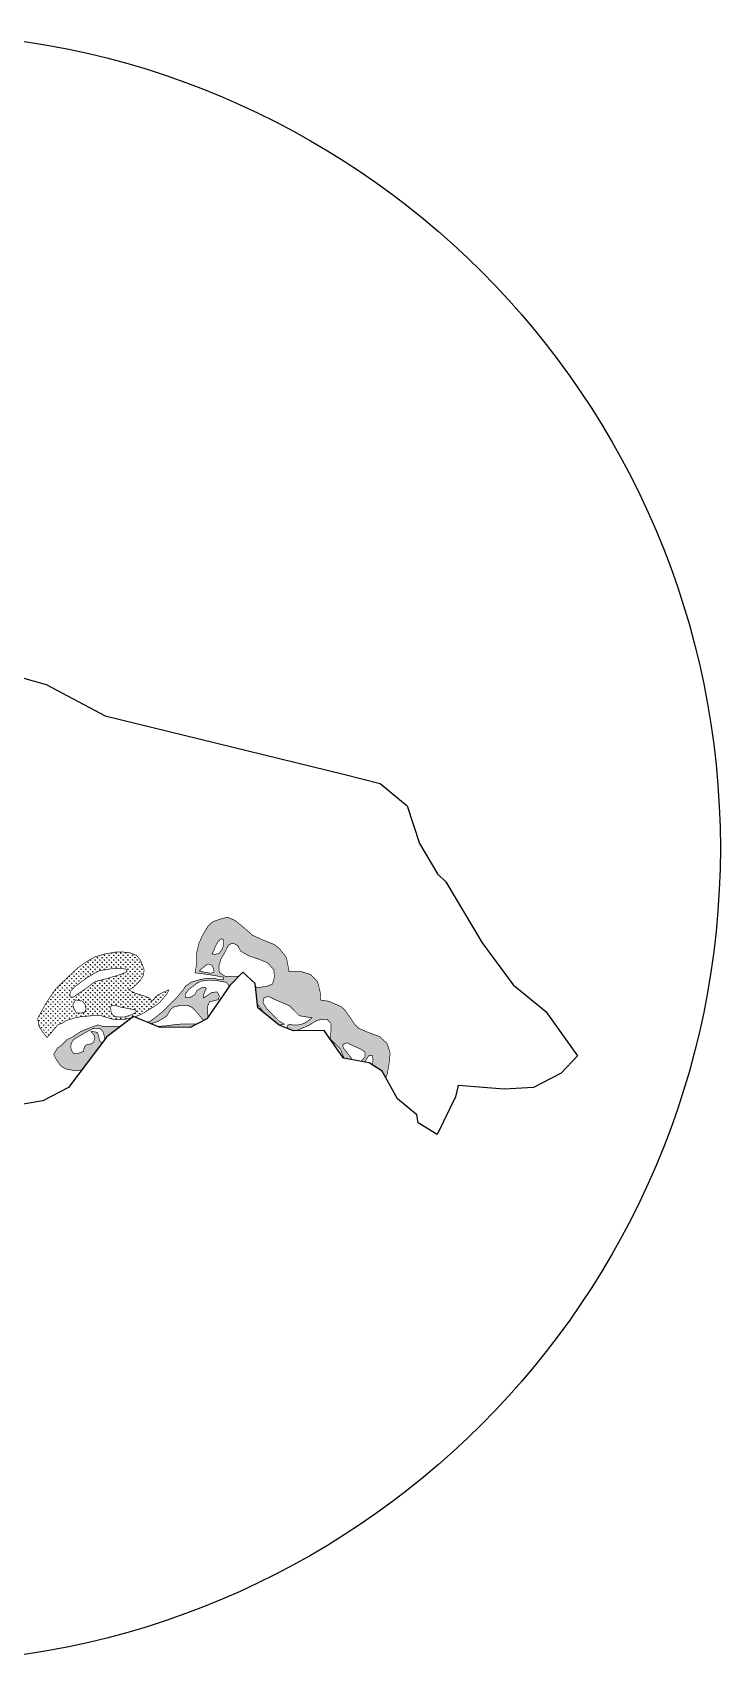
# Model space of a CAD drawing. Header units: metres. Extents: x 330680 to 359033, y 1766531 to 1931097.
# Drawn here: x 340396 to 342474, y 1766531 to 1771463 of the extents above; entities that cross this region are included whole.
import ezdxf

# ---------------------------------------------------------------- set-up
doc = ezdxf.new("R2010")
doc.units = ezdxf.units.M
doc.layers.add('MANGROOVES BUFFER ZONE', color=120, linetype='Continuous')
pattern_1 = [(90, (0, 0), (-7.07106781, 7.07106781), [1.875, -12.26713563]), (45, (0, 0), (-7.07106781, 7.07106781), [1.875, -8.125]), (135, (0, 0), (-7.07106781, -7.07106781), [1.875, -8.125])]

msp = doc.modelspace()

# ---------------------------------------------------------------- hatches: boundary and pattern name
at = {"layer": 'MANGROOVES BUFFER ZONE'}
h = msp.add_hatch(dxfattribs=at)
h.set_pattern_fill('GRASS', color=256, scale=10)
h.set_pattern_definition(pattern_1)
h.paths.add_polyline_path([(340913.3, 1768621.6), (340899.5, 1768625.4), (340914.9, 1768639.1), (340926.2, 1768646.2), (340937.8, 1768642.4), (340942.8, 1768632), (340943.7, 1768622), (340934.5, 1768618.3)], flags=16)
h.paths.add_polyline_path([(340938.2, 1768676.5), (340942.4, 1768685.3), (340948.6, 1768700.2), (340956.6, 1768714.8), (340965.7, 1768722.7), (340973.6, 1768719.4), (340973.6, 1768705.7), (340968.6, 1768690.7), (340959.5, 1768678.2), (340947, 1768675.7)], flags=16)
h.paths.add_polyline_path([(340613.2, 1768426.1), (340612.9, 1768412), (340606.5, 1768409.2), (340600.4, 1768410.5), (340597.3, 1768417.4), (340595.2, 1768430), (340590.1, 1768439.5), (340575.5, 1768442.5), (340572.4, 1768441.5), (340581.6, 1768431.2), (340583.7, 1768421), (340580.1, 1768410.2), (340572.9, 1768404.6), (340558.8, 1768402), (340552.6, 1768395.8), (340548.8, 1768381.7), (340530.8, 1768374.8), (340519, 1768375.8), (340512.8, 1768385.8), (340510.8, 1768396.6), (340513.3, 1768408.9), (340521, 1768418.7), (340559.8, 1768441.5), (340580.1, 1768451.8), (340595, 1768452), (340601.9, 1768449.2), (340608.1, 1768442.3)], flags=16)
h.paths.add_polyline_path([(340620.5, 1768426.4), (340661.3, 1768457.8), (340642.4, 1768457.9), (340634.2, 1768457.9), (340605.8, 1768458), (340593.6, 1768462.1), (340581.4, 1768458), (340540.8, 1768441.9), (340516.4, 1768425.7), (340500.1, 1768417.6), (340479.7, 1768397.4), (340471.6, 1768393.4), (340459.4, 1768373.1), (340467.3, 1768357.2), (340481.1, 1768337.7), (340498.5, 1768327.7), (340520.2, 1768324.4), (340543.5, 1768325.2), (340607.8, 1768409.7), (340612.9, 1768412), (340613, 1768416.6)])
h.paths.add_polyline_path([(341141, 1768460.8), (341183.9, 1768444.5), (341277.4, 1768445.6), (341334.9, 1768361.9), (341413.1, 1768347.7), (341452.7, 1768322.4), (341463.1, 1768303.4), (341468, 1768313.9), (341474.7, 1768354.7), (341476, 1768379.1), (341466.6, 1768406.8), (341444, 1768426.8), (341409.9, 1768439.4), (341381.5, 1768451.7), (341369.1, 1768464.2), (341356.3, 1768483.3), (341342.4, 1768503.3), (341328.9, 1768516.8), (341292.4, 1768533.2), (341266, 1768537.3), (341265.6, 1768557.3), (341260, 1768582), (341256, 1768594.2), (341235, 1768614.9), (341209.4, 1768622.8), (341191.1, 1768622.8), (341170.8, 1768622.9), (341168.2, 1768638), (341162.8, 1768665.6), (341142.6, 1768692), (341126.4, 1768705), (341087.8, 1768720.6), (341060.9, 1768733), (341033.1, 1768757.3), (341007.2, 1768778.2), (340984.4, 1768787.9), (340962.1, 1768781.9), (340939.3, 1768773.6), (340925.8, 1768760.3), (340908.5, 1768731.7), (340897.8, 1768707.2), (340891.8, 1768680.4), (340891.7, 1768646.6), (340886.5, 1768619.6), (340919, 1768615.5), (340947.4, 1768611.3), (340967.7, 1768607.2), (340971.7, 1768607.2), (340971.7, 1768599.1), (340967.7, 1768599.1), (340959.5, 1768599.1), (340943.3, 1768603.2), (340923, 1768603.3), (340902.7, 1768599.3), (340874.2, 1768591.2), (340857.9, 1768579.1), (340849.8, 1768566.9), (340829.4, 1768542.6), (340805, 1768518.3), (340788.7, 1768502.1), (340768.3, 1768485.9), (340752.1, 1768473.8), (340742.8, 1768470.1), (340753.9, 1768465.5), (340750.7, 1768464.4), (340738.7, 1768458.6), (340746.2, 1768456.2), (340760.3, 1768456.6), (340773.4, 1768457.5), (340778.1, 1768455.5), (340871.8, 1768454.4), (340922.3, 1768480.9), (340992.2, 1768581), (341030.6, 1768621.3), (341068.5, 1768587.1), (341076.2, 1768514)])
h.paths.add_polyline_path([(340889.9, 1768463.9), (340911.8, 1768475.4), (340908.3, 1768480), (340890.6, 1768501.5), (340878.2, 1768514.7), (340864.6, 1768521.3), (340843.1, 1768521.3), (340822.5, 1768516.3), (340813.4, 1768509.7), (340800.6, 1768488.3), (340775, 1768473), (340750.7, 1768464.4), (340738.7, 1768458.6), (340746.2, 1768456.2), (340760.3, 1768456.6), (340802.3, 1768459.5), (340833.3, 1768464), (340855.6, 1768464.8), (340888.6, 1768464.4)])
h.paths.add_polyline_path([(341076.2, 1768514), (341096.3, 1768497.5), (341075.1, 1768524.9)])
h.paths.add_polyline_path([(340926.4, 1768486.8), (340989.8, 1768577.6), (340987.9, 1768582.7), (340981.3, 1768591), (340955.7, 1768595.5), (340928.5, 1768597.6), (340904.6, 1768594.3), (340891.8, 1768587.7), (340867.9, 1768569.1), (340857.6, 1768555.9), (340858, 1768544.8), (340869.5, 1768544), (340886, 1768553.4), (340892.2, 1768565.8), (340906.2, 1768574.5), (340917, 1768575.7), (340920.7, 1768573.2), (340916.1, 1768562.9), (340911.2, 1768550.5), (340911.6, 1768543.5), (340919.9, 1768548.5), (340938.4, 1768560.9), (340954.1, 1768561.3), (340960.3, 1768548.5), (340956.6, 1768538.2), (340945, 1768535.3), (340930.2, 1768531.6), (340925.2, 1768520), (340924.8, 1768496.1)])
h.paths.add_polyline_path([(341141, 1768460.8), (341165.5, 1768451.5), (341165.9, 1768459.5), (341171.7, 1768463.6), (341184, 1768461.6), (341202.6, 1768462.4), (341216.2, 1768466.5), (341231.5, 1768476.8), (341240.2, 1768483.4), (341224.9, 1768485.9), (341201.4, 1768490), (341187.8, 1768503.6), (341172.5, 1768519.7), (341151.4, 1768528.8), (341128.3, 1768538.7), (341109, 1768548.1), (341095.3, 1768544.4), (341092, 1768529.2), (341104.8, 1768509.4), (341139.9, 1768473.9), (341156.8, 1768464.4), (341141.1, 1768461.6), (341133.3, 1768467.1)])
h.paths.add_polyline_path([(341018.5, 1768608.6), (341030.6, 1768621.3), (341068.5, 1768587.1), (341069.5, 1768577.2), (341076, 1768575), (341101.4, 1768578.3), (341120.6, 1768585.4), (341126, 1768603.3), (341125.6, 1768627.8), (341106.8, 1768649.1), (341079, 1768661.1), (341050.6, 1768670.3), (341024.4, 1768685.3), (341015.3, 1768702.3), (341004.4, 1768708.1), (340996.1, 1768708.1), (340987.8, 1768703.2), (340975.3, 1768679), (340964.5, 1768660.3), (340958.6, 1768640.3), (340959.9, 1768621.2), (340977.8, 1768609.1), (341000.3, 1768608.3)])
h.paths.add_polyline_path([(341334.9, 1768361.9), (341337.2, 1768361.5), (341334.7, 1768367), (341325.9, 1768389.4), (341312.7, 1768402.6), (341295.6, 1768419.6), (341297.3, 1768442), (341298.1, 1768465.7), (341286.1, 1768478.5), (341273.6, 1768479.4), (341255, 1768475.6), (341230.5, 1768460.7), (341203.5, 1768449.1), (341194.6, 1768444.7), (341277.4, 1768445.6)])
h.paths.add_polyline_path([(341363.1, 1768356.8), (341388.5, 1768352.2), (341390.7, 1768354.1), (341400.2, 1768365.3), (341400.7, 1768379.4), (341388.2, 1768388.5), (341360.4, 1768400.6), (341346.7, 1768408), (341333.4, 1768403.5), (341334.7, 1768392.7), (341348.4, 1768375.3)])
h.paths.add_polyline_path([(341413.1, 1768347.7), (341421.5, 1768342.4), (341425.1, 1768356.1), (341422.2, 1768370.2), (341411.5, 1768368.6), (341404, 1768357.8), (341401, 1768349.9)])
h = msp.add_hatch(dxfattribs=at)
h.set_pattern_fill('GRASS', color=256, scale=10)
h.set_pattern_definition(pattern_1)
h.paths.add_polyline_path([(340731.4, 1768550.3), (340705.2, 1768558.1), (340685.7, 1768568.7), (340699, 1768575), (340720.4, 1768595.8), (340730.7, 1768612.5), (340732.8, 1768629.5), (340721.8, 1768657.9), (340709.2, 1768672.9), (340690.4, 1768679.7), (340669.4, 1768682.6), (340648.2, 1768682.7), (340613, 1768676.4), (340584.9, 1768668), (340559.1, 1768653.7), (340530.9, 1768633.3), (340497.8, 1768602.4), (340465.9, 1768571.7), (340435.4, 1768526.5), (340410.9, 1768480.9), (340415.8, 1768455.9), (340427, 1768439.6), (340439.2, 1768423.9), (340455.5, 1768442.1), (340471.8, 1768462.4), (340484, 1768466.4), (340496.2, 1768474.5), (340520.6, 1768482.6), (340540.9, 1768486.6), (340581.5, 1768490.5), (340601.8, 1768490.5), (340614, 1768486.4), (340642.4, 1768478.2), (340658.7, 1768478.1), (340670.8, 1768478.1), (340703.4, 1768486.1), (340715.5, 1768490.1), (340731.8, 1768498.2), (340744, 1768506.3), (340764.4, 1768518.4), (340780.6, 1768530.6), (340801, 1768554.9), (340807.5, 1768567.8), (340788.2, 1768559.9), (340770, 1768549.1), (340755.9, 1768533.6), (340749, 1768543.2)])
h.paths.add_polyline_path([(340633.3, 1768519.8), (340648.4, 1768520.2), (340662.8, 1768515.7), (340687.3, 1768511.2), (340705.4, 1768507.6), (340709.5, 1768502.6), (340702.1, 1768496.5), (340686.5, 1768490), (340673, 1768485.9), (340658.7, 1768485.9), (340643.5, 1768487.5), (340633.7, 1768496.9), (340631.2, 1768514.5)], flags=16)
h.paths.add_polyline_path([(340584.9, 1768593.1), (340552.2, 1768569), (340518.2, 1768546), (340508.4, 1768546), (340508.4, 1768555.9), (340511.2, 1768564.5), (340523.1, 1768577.6), (340560.8, 1768605.4), (340596.4, 1768625.8), (340645.5, 1768633.6), (340677.5, 1768631.2), (340681.6, 1768623.4), (340665.2, 1768616), (340622.2, 1768602.5)], flags=16)
h.paths.add_polyline_path([(340555.4, 1768521.9), (340557.1, 1768508.8), (340552.6, 1768499.8), (340542.7, 1768498.1), (340528.4, 1768497.7), (340519.8, 1768512.1), (340517.4, 1768523.9), (340525.5, 1768537.8), (340546.4, 1768533.7)], flags=16)

# ---------------------------------------------------------------- linework, layer by layer
at = {"color": 3}
msp.add_lwpolyline([(340121.5, 1769579.9), (340436.6, 1769492), (340615.4, 1769396.7), (341335.2, 1769220.7), (341445.9, 1769192.4), (341528.2, 1769124.3), (341565, 1769010.4), (341619.1, 1768919.4), (341645, 1768894.8), (341754, 1768710.2), (341848.1, 1768583), (341946.9, 1768502.4), (342042.3, 1768368.8), (341993.2, 1768315.8), (341910, 1768272.3), (341820.8, 1768267.2), (341682.4, 1768278.6), (341674.2, 1768244.2), (341618.6, 1768130.7), (341560.6, 1768166), (341557.5, 1768190.2), (341498.5, 1768238.6), (341452.7, 1768322.4), (341413.1, 1768347.7), (341334.9, 1768361.9), (341277.4, 1768445.6), (341183.9, 1768444.5), (341141, 1768460.8), (341076.2, 1768514), (341068.5, 1768587.1), (341030.6, 1768621.3), (340992.2, 1768581), (340922.3, 1768480.9), (340871.8, 1768454.4), (340778.1, 1768455.5), (340700.2, 1768487.7), (340620.5, 1768426.4), (340503.7, 1768272.9), (340426.9, 1768232.7), (340314.4, 1768212.8)], dxfattribs=at)
at = {"layer": 'MANGROOVES BUFFER ZONE', "const_width": 2}
for points in [[(341463.1, 1768303.4), (341468, 1768313.9), (341474.7, 1768354.7), (341476, 1768379.1), (341466.6, 1768406.8), (341444, 1768426.8), (341409.9, 1768439.4), (341381.5, 1768451.7), (341369.1, 1768464.2), (341356.3, 1768483.3), (341342.4, 1768503.3), (341328.9, 1768516.8), (341292.4, 1768533.2), (341266, 1768537.3), (341265.6, 1768557.3), (341260, 1768582), (341256, 1768594.2), (341235, 1768614.9), (341209.4, 1768622.8), (341191.1, 1768622.8), (341170.8, 1768622.9), (341168.2, 1768638), (341162.8, 1768665.6), (341142.6, 1768692), (341126.4, 1768705), (341087.8, 1768720.6), (341060.9, 1768733), (341033.1, 1768757.3), (341007.2, 1768778.2), (340984.4, 1768787.9), (340962.1, 1768781.9), (340939.3, 1768773.6), (340925.8, 1768760.3), (340908.5, 1768731.7), (340897.8, 1768707.2), (340891.8, 1768680.4), (340891.7, 1768646.6), (340886.5, 1768619.6), (340919, 1768615.5), (340947.4, 1768611.3), (340967.7, 1768607.2), (340971.7, 1768607.2), (340971.7, 1768599.1), (340967.7, 1768599.1), (340959.5, 1768599.1), (340943.3, 1768603.2), (340923, 1768603.3), (340902.7, 1768599.3), (340874.2, 1768591.2), (340857.9, 1768579.1), (340849.8, 1768566.9), (340829.4, 1768542.6), (340805, 1768518.3), (340788.7, 1768502.1), (340768.3, 1768485.9), (340752.1, 1768473.8), (340742.8, 1768470.1)], [(341018.5, 1768608.6), (341000.3, 1768608.3), (340977.8, 1768609.1), (340959.9, 1768621.2), (340958.6, 1768640.3), (340964.5, 1768660.3), (340975.3, 1768679), (340987.8, 1768703.2), (340996.1, 1768708.1), (341004.4, 1768708.1), (341015.3, 1768702.3), (341024.4, 1768685.3), (341050.6, 1768670.3), (341079, 1768661.1), (341106.8, 1768649.1), (341125.6, 1768627.8), (341126, 1768603.3), (341120.6, 1768585.4), (341101.4, 1768578.3), (341076, 1768575), (341069.5, 1768577.2)], [(340703.8, 1768486.3), (340715.5, 1768490.1), (340731.8, 1768498.2), (340744, 1768506.3), (340764.4, 1768518.4), (340780.6, 1768530.6), (340801, 1768554.9), (340807.5, 1768567.8), (340788.2, 1768559.9), (340770, 1768549.1), (340755.9, 1768533.6), (340749, 1768543.2), (340731.4, 1768550.3), (340705.2, 1768558.1), (340685.7, 1768568.7), (340699, 1768575), (340720.4, 1768595.8), (340730.7, 1768612.5), (340732.8, 1768629.5), (340721.8, 1768657.9), (340709.2, 1768672.9), (340690.4, 1768679.7), (340669.4, 1768682.6), (340648.2, 1768682.7), (340613, 1768676.4), (340584.9, 1768668), (340559.1, 1768653.7), (340530.9, 1768633.3), (340497.8, 1768602.4), (340465.9, 1768571.7), (340435.4, 1768526.5), (340410.9, 1768480.9), (340415.8, 1768455.9), (340427, 1768439.6), (340439.2, 1768423.9), (340455.5, 1768442.1), (340471.8, 1768462.4), (340484, 1768466.4), (340496.2, 1768474.5), (340520.6, 1768482.6), (340540.9, 1768486.6), (340581.5, 1768490.5), (340601.8, 1768490.5), (340614, 1768486.4), (340642.4, 1768478.2), (340658.7, 1768478.1), (340670.8, 1768478.1), (340695.7, 1768484.2)], [(340926.4, 1768486.8), (340924.8, 1768496.1), (340925.2, 1768520), (340930.2, 1768531.6), (340945, 1768535.3), (340956.6, 1768538.2), (340960.3, 1768548.5), (340954.1, 1768561.3), (340938.4, 1768560.9), (340919.9, 1768548.5), (340911.6, 1768543.5), (340911.2, 1768550.5), (340916.1, 1768562.9), (340920.7, 1768573.2), (340917, 1768575.7), (340906.2, 1768574.5), (340892.2, 1768565.8), (340886, 1768553.4), (340869.5, 1768544), (340858, 1768544.8), (340857.6, 1768555.9), (340867.9, 1768569.1), (340891.8, 1768587.7), (340904.6, 1768594.3), (340928.5, 1768597.6), (340955.7, 1768595.5), (340981.3, 1768591), (340987.9, 1768582.7), (340989.8, 1768577.6)], [(341133.3, 1768467.1), (341141.1, 1768461.6), (341156.8, 1768464.4), (341139.9, 1768473.9), (341104.8, 1768509.4), (341092, 1768529.2), (341095.3, 1768544.4), (341109, 1768548.1), (341128.3, 1768538.7), (341151.4, 1768528.8), (341172.5, 1768519.7), (341187.8, 1768503.6), (341201.4, 1768490), (341224.9, 1768485.9), (341240.2, 1768483.4), (341231.5, 1768476.8), (341216.2, 1768466.5), (341202.6, 1768462.4), (341184, 1768461.6), (341171.7, 1768463.6), (341165.9, 1768459.5), (341165.5, 1768451.5)], [(340753.9, 1768465.5), (340775, 1768473), (340800.6, 1768488.3), (340813.4, 1768509.7), (340822.5, 1768516.3), (340843.1, 1768521.3), (340864.6, 1768521.3), (340878.2, 1768514.7), (340890.6, 1768501.5), (340908.3, 1768480), (340911.8, 1768475.4)], [(341075.1, 1768524.9), (341097, 1768496.6)], [(340661.3, 1768457.8), (340646.4, 1768457.8), (340642.4, 1768457.9), (340634.2, 1768457.9), (340605.8, 1768458), (340593.6, 1768462.1), (340581.4, 1768458), (340540.8, 1768441.9), (340516.4, 1768425.7), (340500.1, 1768417.6), (340479.7, 1768397.4), (340471.6, 1768393.4), (340459.4, 1768373.1), (340467.3, 1768357.2), (340481.1, 1768337.7), (340498.5, 1768327.7), (340520.2, 1768324.4), (340543.5, 1768325.2)], [(340607.8, 1768409.7), (340606.5, 1768409.2), (340600.4, 1768410.5), (340597.3, 1768417.4), (340595.2, 1768430), (340590.1, 1768439.5), (340575.5, 1768442.5), (340572.4, 1768441.5), (340581.6, 1768431.2), (340583.7, 1768421), (340580.1, 1768410.2), (340572.9, 1768404.6), (340558.8, 1768402), (340552.6, 1768395.8), (340548.8, 1768381.7), (340530.8, 1768374.8), (340519, 1768375.8), (340512.8, 1768385.8), (340510.8, 1768396.6), (340513.3, 1768408.9), (340521, 1768418.7), (340559.8, 1768441.5), (340580.1, 1768451.8), (340595, 1768452), (340601.9, 1768449.2), (340608.1, 1768442.3), (340613.2, 1768426.1), (340613, 1768416.6)], [(340889.9, 1768463.9), (340888.6, 1768464.4), (340855.6, 1768464.8), (340833.3, 1768464), (340802.3, 1768459.5), (340773.4, 1768457.5)], [(341194.6, 1768444.7), (341203.5, 1768449.1), (341230.5, 1768460.7), (341255, 1768475.6), (341273.6, 1768479.4), (341286.1, 1768478.5), (341298.1, 1768465.7), (341297.3, 1768442), (341295.6, 1768419.6), (341312.7, 1768402.6), (341325.9, 1768389.4), (341334.7, 1768367), (341337.2, 1768361.5)], [(341363.1, 1768356.8), (341348.4, 1768375.3), (341334.7, 1768392.7), (341333.4, 1768403.5), (341346.7, 1768408), (341360.4, 1768400.6), (341388.2, 1768388.5), (341400.7, 1768379.4), (341400.2, 1768365.3), (341390.7, 1768354.1), (341388.5, 1768352.2)], [(341401, 1768349.9), (341404, 1768357.8), (341411.5, 1768368.6), (341422.2, 1768370.2), (341425.1, 1768356.1), (341421.5, 1768342.4)]]:
    msp.add_lwpolyline(points, dxfattribs=at)
for points in [[(340938.2, 1768676.5), (340942.4, 1768685.3), (340948.6, 1768700.2), (340956.6, 1768714.8), (340965.7, 1768722.7), (340973.6, 1768719.4), (340973.6, 1768705.7), (340968.6, 1768690.7), (340959.5, 1768678.2), (340947, 1768675.7), (340938.2, 1768676.5)], [(340913.3, 1768621.6), (340899.5, 1768625.4), (340914.9, 1768639.1), (340926.2, 1768646.2), (340937.8, 1768642.4), (340942.8, 1768632), (340943.7, 1768622), (340934.5, 1768618.3), (340913.3, 1768621.6)], [(340584.9, 1768593.1), (340552.2, 1768569), (340518.2, 1768546), (340508.4, 1768546), (340508.4, 1768555.9), (340511.2, 1768564.5), (340523.1, 1768577.6), (340560.8, 1768605.4), (340596.4, 1768625.8), (340645.5, 1768633.6), (340677.5, 1768631.2), (340681.6, 1768623.4), (340665.2, 1768616), (340622.2, 1768602.5), (340584.9, 1768593.1)], [(340555.4, 1768521.9), (340557.1, 1768508.8), (340552.6, 1768499.8), (340542.7, 1768498.1), (340528.4, 1768497.7), (340519.8, 1768512.1), (340517.4, 1768523.9), (340525.5, 1768537.8), (340546.4, 1768533.7), (340555.4, 1768521.9)], [(340633.3, 1768519.8), (340648.4, 1768520.2), (340662.8, 1768515.7), (340687.3, 1768511.2), (340705.4, 1768507.6), (340709.5, 1768502.6), (340702.1, 1768496.5), (340686.5, 1768490), (340673, 1768485.9), (340658.7, 1768485.9), (340643.5, 1768487.5), (340633.7, 1768496.9), (340631.2, 1768514.5), (340633.3, 1768519.8)]]:
    msp.add_lwpolyline(points, close=True, dxfattribs=at)
at = {"layer": 'MANGROOVES BUFFER ZONE'}
msp.add_circle((340008.2, 1768997.1), 2466.2, dxfattribs=at)

doc.saveas('drawing.dxf')
